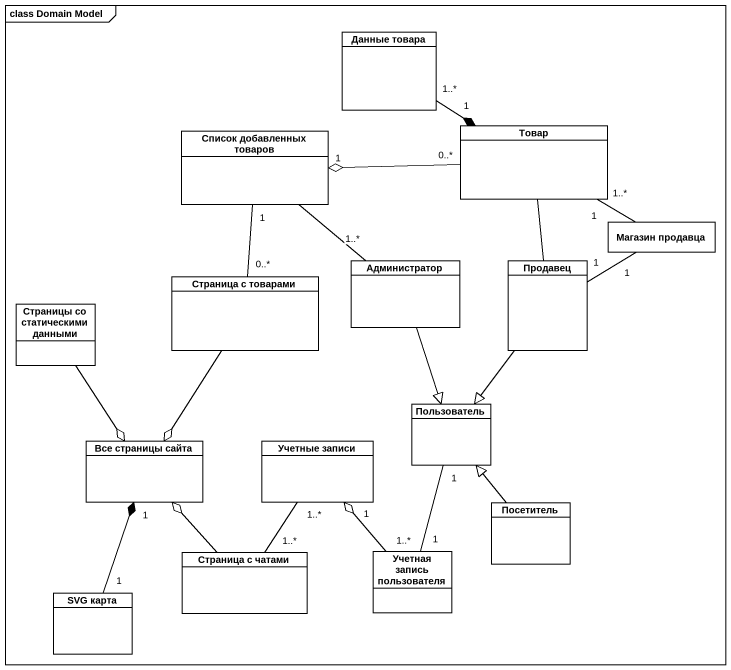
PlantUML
@startuml
mainframe class Domain Model
hide circle
hide empty members
class "Данные товара" as Данные_товара
class "Список добавленных товаров" as Список_добавленных_товаров
class Товар
class "Магазин продавца" as Магазин_продавца
class Администратор
class Продавец
class "Страницы со статическими данными" as Страницы_со_статическими
class "Страница с товарами" as Страница_с_товарами
class Пользователь
class "Все страницы сайта" as Все_страницы_сайта
class "Учетные записи" as Учетные_записи
class Посетитель
class "Страница с чатами" as Страница_с_чатами
class "Учетная запись пользователя" as Учетная_запись_пользователя
class "SVG карта" as SVG_карта
Данные_товара "1..*" --* "1" Товар
Товар "0..*" -left-o "1" Список_добавленных_товаров
Товар "1..*" -right- "1" Магазин_продавца
Администратор "1..*" -up- Список_добавленных_товаров
Администратор --|> Пользователь
Продавец -up- Товар
Продавец "1" -up- "1" Магазин_продавца
Продавец --|> Пользователь
Страницы_со_статическими --o Все_страницы_сайта
Страница_с_товарами "0..*" -up- "1" Список_добавленных_товаров
Страница_с_товарами --o Все_страницы_сайта
Учетные_записи "1..*" -- "1..*" Страница_с_чатами
Посетитель -up-|> Пользователь
Страница_с_чатами -up-o Все_страницы_сайта
Учетная_запись_пользователя "1" -up- "1" Пользователь
Учетная_запись_пользователя "1..*" -up-o "1" Учетные_записи
SVG_карта "1" -up-* "1" Все_страницы_сайта
@enduml
